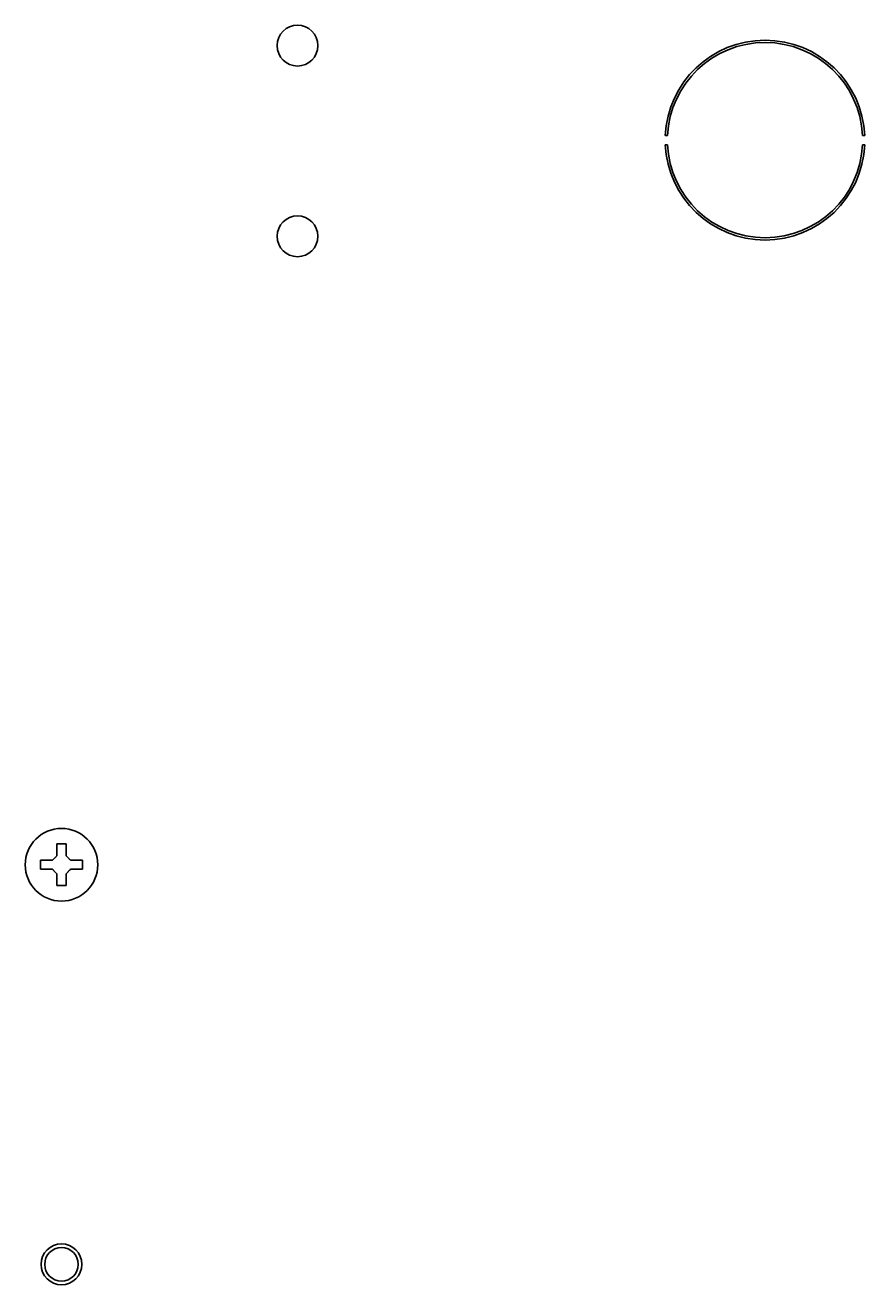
# Model space of a CAD drawing. Extents: x 5997 to 10491, y -672 to 3220.
# Drawn here: x 8545.1 to 8637.6, y 2351.1 to 2489.8 of the extents above; entities that cross this region are included whole.
import ezdxf

# ---------------------------------------------------------------- set-up
doc = ezdxf.new("R2010")
doc.units = 0
doc.header["$LTSCALE"] = 5
doc.layers.add('1', color=7, linetype='CONTINUOUS', true_color=0xffffff)

msp = doc.modelspace()

# ---------------------------------------------------------------- linework, layer by layer
at = {"layer": '1', "color": 7, "linetype": 'Continuous', "lineweight": 35}
for p, q in [((8615.83, 2477.62), (8615.58, 2477.62)), ((8637.56, 2477.62), (8637.31, 2477.62)), ((8615.58, 2476.62), (8615.83, 2476.62)), ((8637.31, 2476.62), (8637.56, 2476.62)), ((8546.77, 2397.33), (8546.77, 2397.83)), ((8546.77, 2396.83), (8546.77, 2397.33)), ((8551.37, 2397.83), (8551.37, 2397.33)), ((8551.37, 2397.33), (8551.37, 2396.83))]:
    msp.add_line(p, q, dxfattribs=at)
for centre, radius in [((8549.07, 2397.33), 4), ((8549.07, 2353.33), 1.85)]:
    msp.add_circle(centre, radius, dxfattribs=at)
for centre, radius, start, end in [((8575.07, 2487.53), 2.25, 0, 180), ((8575.07, 2487.53), 2.25, 180, 0), ((8626.57, 2477.12), 11, 2.6053, 177.3947), ((8626.57, 2477.12), 10.75, 2.6659, 177.3341), ((8626.57, 2477.12), 11, 182.6053, 357.3947), ((8626.57, 2477.12), 10.75, 182.6659, 357.3341), ((8575.07, 2466.53), 2.25, 0, 180), ((8575.07, 2466.53), 2.25, 180, 0), ((8549.07, 2353.33), 2.25, 0, 180), ((8549.07, 2353.33), 2.25, 180, 0)]:
    msp.add_arc(centre, radius, start, end, dxfattribs=at)
for points in [[(8548.57, 2398.33), (8548.57, 2398.38), (8548.57, 2398.49), (8548.57, 2398.65), (8548.57, 2398.81), (8548.57, 2398.96), (8548.57, 2399.12), (8548.57, 2399.27), (8548.57, 2399.44), (8548.57, 2399.56), (8548.57, 2399.63)], [(8548.57, 2399.63), (8548.74, 2399.63), (8549.07, 2399.63), (8549.41, 2399.63), (8549.57, 2399.63)], [(8548.07, 2397.83), (8548.1, 2397.85), (8548.14, 2397.9), (8548.22, 2397.97), (8548.29, 2398.04), (8548.36, 2398.11), (8548.43, 2398.18), (8548.5, 2398.25), (8548.55, 2398.3), (8548.57, 2398.33)], [(8549.57, 2398.33), (8549.6, 2398.3), (8549.65, 2398.25), (8549.72, 2398.18), (8549.8, 2398.1), (8549.87, 2398.03), (8549.93, 2397.96), (8550, 2397.9), (8550.05, 2397.85), (8550.07, 2397.83)], [(8548.07, 2396.83), (8548.02, 2396.83), (8547.91, 2396.83), (8547.75, 2396.83), (8547.59, 2396.83), (8547.43, 2396.83), (8547.28, 2396.83), (8547.13, 2396.83), (8546.96, 2396.83), (8546.84, 2396.83), (8546.77, 2396.83)], [(8548.57, 2396.33), (8548.55, 2396.35), (8548.5, 2396.4), (8548.42, 2396.48), (8548.35, 2396.55), (8548.28, 2396.62), (8548.21, 2396.69), (8548.14, 2396.76), (8548.1, 2396.8), (8548.07, 2396.83)], [(8550.07, 2396.83), (8550.05, 2396.8), (8550, 2396.75), (8549.93, 2396.68), (8549.86, 2396.61), (8549.79, 2396.54), (8549.72, 2396.47), (8549.64, 2396.4), (8549.6, 2396.35), (8549.57, 2396.33)], [(8550.07, 2397.83), (8550.13, 2397.83), (8550.24, 2397.83), (8550.4, 2397.83), (8550.56, 2397.83), (8550.71, 2397.83), (8550.86, 2397.83), (8551.02, 2397.83), (8551.19, 2397.83), (8551.31, 2397.83), (8551.37, 2397.83)], [(8549.57, 2396.33), (8549.57, 2396.27), (8549.57, 2396.16), (8549.57, 2396), (8549.57, 2395.84), (8549.57, 2395.69), (8549.57, 2395.54), (8549.57, 2395.38), (8549.57, 2395.21), (8549.57, 2395.09), (8549.57, 2395.03)], [(8549.57, 2395.03), (8549.41, 2395.03), (8549.07, 2395.03), (8548.74, 2395.03), (8548.57, 2395.03)]]:
    msp.add_open_spline(points, degree=3, dxfattribs=at)
for points in [[(8549.57, 2399.63), (8549.57, 2399.42), (8549.57, 2399.21), (8549.57, 2398.89), (8549.57, 2398.78), (8549.57, 2398.55), (8549.57, 2398.44), (8549.57, 2398.33)], [(8546.77, 2397.83), (8546.98, 2397.83), (8547.19, 2397.83), (8547.51, 2397.83), (8547.62, 2397.83), (8547.84, 2397.83), (8547.96, 2397.83), (8548.07, 2397.83)], [(8551.37, 2396.83), (8551.17, 2396.83), (8550.96, 2396.83), (8550.64, 2396.83), (8550.53, 2396.83), (8550.3, 2396.83), (8550.19, 2396.83), (8550.07, 2396.83)], [(8548.57, 2395.03), (8548.57, 2395.23), (8548.57, 2395.44), (8548.57, 2395.76), (8548.57, 2395.87), (8548.57, 2396.1), (8548.57, 2396.21), (8548.57, 2396.33)]]:
    msp.add_open_spline(points, degree=3, knots=[0, 0, 0, 0, 0.5, 0.5, 0.75, 0.75, 1, 1, 1, 1], dxfattribs=at)

doc.saveas('drawing.dxf')
